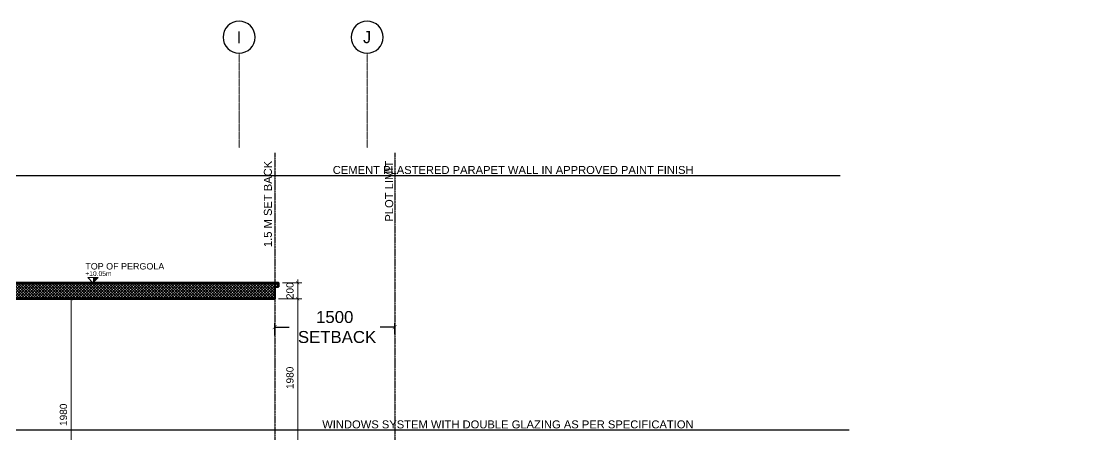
# Model space of a CAD drawing. Header units: centimetres. Extents: x -6122352 to 6876996, y -1694241 to 2592194.
# Drawn here: x 5556836 to 5570115, y -89557 to -84384 of the extents above; entities that cross this region are included whole.
import ezdxf
from ezdxf import colors
from ezdxf.entities.mleader import LeaderData, LeaderLine
from ezdxf.enums import TextEntityAlignment as Align
from ezdxf.math import Vec2, Vec3

# ---------------------------------------------------------------- set-up
doc = ezdxf.new("R2010")
doc.units = ezdxf.units.CM
doc.header["$MEASUREMENT"] = 0
doc.header["$PDMODE"] = 66
doc.header["$PDSIZE"] = 100
for name, pattern in [('23585-XR-AR-END-SECTION B$0$23585-AR-XR-GRID-4P$0$23288-XR-Unit GRIDS$0$CENTER2', [28.575, 19.05, -3.175, 3.175, -3.175]), ('23585-XR-AR-END-SECTION B$0$PHANTOM2', [31.75, 15.875, -3.175, 3.175, -3.175, 3.175, -3.175]), ('CENTER', [2, 1.25, -0.25, 0.25, -0.25])]:
    doc.linetypes.add(name, pattern=pattern)
doc.layers.get('Defpoints').update_dxf_attribs({"color": 255, "linetype": 'CENTER'})
for name, color, linetype, lineweight in [('23585-XR-AR-END-SECTION B$0$23585-AR-XR-GRID-4P$0$G-ANNO-GRID', 181, '23585-XR-AR-END-SECTION B$0$23585-AR-XR-GRID-4P$0$23288-XR-Unit GRIDS$0$CENTER2', 0), ('23585-XR-AR-END-SECTION B$0$23585-AR-XR-GRID-4P$0$G-ANNO-GRID-IDEN', 232, 'Continuous', 15), ('23585-XR-AR-END-SECTION B$0$A-ANNO-DIMS', 15, 'Continuous', 9), ('23585-XR-AR-END-SECTION B$0$A-ELSC-PATT', 8, 'Continuous', 5), ('23585-XR-AR-END-SECTION B$0$A-ELSC-STRC', 51, 'Continuous', 50), ('23585-XR-AR-END-SECTION B$0$ANNO-TEXT', 3, 'Continuous', 13), ('23585-XR-AR-END-SECTION B$0$AUDIT_D_250107163642-92', 15, 'Continuous', 9), ('23585-XR-AR-END-SECTION B$0$G-ANNO-TTLB', 6, 'Continuous', 5), ('23585-XR-AR-END-SECTION B$0$XR-END-SECTION-C$0$A-FLOOR', 11, 'Continuous', 9)]:
    doc.layers.add(name, color=color, linetype=linetype, lineweight=lineweight)
for name, color, linetype in [('23585-XR-AR-END-SECTION B$0$PLOT_SETBACK', 5, 'Continuous'), ('23585-XR-AR-END-SECTION B$0$XR-END-SECTION-C$0$A-GRID LABELS', 6, 'Continuous'), ('23585-XR-AR-END-SECTION B$0$XR-END-SECTION-C$0$A-WALL FINISH', 15, 'Continuous'), ('23585-XR-AR-END-SECTION B$0$XR-END-SECTION-C$0$TEXT', 3, 'Continuous'), ('23585-XR-AR-END-SECTION B$0$XR-END-SECTIONS$0$A-DIM', 15, 'Continuous')]:
    doc.layers.add(name, color=color, linetype=linetype)
doc.styles.add('23585-XR-AR-END-SECTION B$0$SDC-TEXT', font='arial.ttf')
doc.styles.add('23585-XR-AR-END-SECTION B$0$XR-ELEVATION-4 GRID$0$XR-10P-GRID$0$SDC-TEXT', font='arial.ttf')
doc.styles.add('23585-XR-AR-END-SECTION B$0$XR-END-SECTION-C$0$TXG-LSR', font='LSANS.TTF')
doc.dimstyles.new('23585-XR-AR-END-SECTION B$0$Copy of SDC_DIM', dxfattribs={"dimtxt": 1.5, "dimasz": 1, "dimexe": 1, "dimexo": 1, "dimgap": 1, "dimtad": 0, "dimdec": 0, "dimzin": 0, "dimdsep": 46, "dimtxsty": '23585-XR-AR-END-SECTION B$0$SDC-TEXT', "dimblk": '23585-XR-AR-END-SECTION B$0$_ArchTick', "dimcen": -1, "dimclrd": 256, "dimclre": 256, "dimclrt": 1, "dimaunit": 1, "dimadec": 0, "dimazin": 0, "dimtfac": 1, "dimtdec": 0, "dimtix": 1, "dimtmove": 2, "dimatfit": 3, "dimfxl": 1, "dimtolj": 1, "dimtzin": 0, "dimlwd": -1, "dimlwe": -1, "dimarcsym": 0})
doc.dimstyles.new('23585-XR-AR-END-SECTION B$0$XR-ELEVATION-4 GRID$0$XR-10P-GRID$0$SDC_DIM', dxfattribs={"dimtxt": 1.8, "dimasz": 0.8, "dimexe": 1, "dimexo": 1, "dimgap": 1, "dimtad": 1, "dimdec": 0, "dimzin": 0, "dimdsep": 46, "dimtxsty": '23585-XR-AR-END-SECTION B$0$XR-ELEVATION-4 GRID$0$XR-10P-GRID$0$SDC-TEXT', "dimblk": '23585-XR-AR-END-SECTION B$0$XR-ELEVATION-4 GRID$0$XR-10P-GRID$0$_ArchTick', "dimcen": -1, "dimclrd": 256, "dimclre": 256, "dimclrt": 3, "dimaunit": 1, "dimadec": 0, "dimazin": 0, "dimtfac": 1, "dimtdec": 0, "dimtix": 1, "dimtmove": 2, "dimatfit": 3, "dimfxl": 1, "dimtolj": 1, "dimtzin": 0, "dimlwd": -1, "dimlwe": -1, "dimarcsym": 0})

# ---------------------------------------------------------------- blocks, each defined once
blk = doc.blocks.new('23585-XR-AR-END-SECTION B$0$XR-END-SECTIONS$0$ARROW HEAD 1')
at = {"color": 8}
blk.add_line((0, 0), (-470, 0), dxfattribs=at)
at = {"color": 3, "const_width": 50}
blk.add_lwpolyline([(-319, -267), (0, 0), (-319, 267)], dxfattribs=at)
blk = doc.blocks.new('23585-XR-AR-END-SECTION B$0$XR-ELEVATION-4 GRID$0$XR-10P-GRID$0$_ArchTick')
at = {"color": 0, "linetype": 'ByBlock', "const_width": 0.15}
blk.add_lwpolyline([(-0.5, -0.5), (0.5, 0.5)], dxfattribs=at)
blk = doc.blocks.new('*D2428')
at = {"layer": '23585-XR-AR-END-SECTION B$0$AUDIT_D_250107163642-92', "transparency": 16777216}
for p, q in [((5560051, -87855), (5560341, -87855)), ((5560291, -89835), (5560291, -87855)), ((5559859, -89835), (5560341, -89835))]:
    blk.add_line(p, q, dxfattribs=at)
at = {"layer": 'Defpoints', "color": 0, "transparency": 16777216}
for p in [(5560001, -87855), (5560291, -87855), (5559809, -89835)]:
    blk.add_point(p, dxfattribs=at)
at = {"layer": '23585-XR-AR-END-SECTION B$0$AUDIT_D_250107163642-92', "transparency": 16777216, "xscale": 40, "yscale": 40, "zscale": 40}
for p, rotation in [((5560291, -87855), 90), ((5560291, -89835), 270)]:
    blk.add_blockref('23585-XR-AR-END-SECTION B$0$XR-ELEVATION-4 GRID$0$XR-10P-GRID$0$_ArchTick', p, dxfattribs=dict(at, rotation=rotation))
at = {"layer": '23585-XR-AR-END-SECTION B$0$AUDIT_D_250107163642-92', "color": 3, "transparency": 16777216, "insert": (5560195, -88845), "char_height": 90, "attachment_point": 5, "rotation": 90, "style": '23585-XR-AR-END-SECTION B$0$XR-ELEVATION-4 GRID$0$XR-10P-GRID$0$SDC-TEXT'}
blk.add_mtext('\\A1;1980', dxfattribs=at)
blk = doc.blocks.new('*D2429')
at = {"layer": '23585-XR-AR-END-SECTION B$0$AUDIT_D_250107163642-92', "transparency": 16777216}
for p, q in [((5560291, -87655), (5560291, -87615)), ((5560101, -87655), (5560341, -87655)), ((5560291, -87855), (5560291, -87655)), ((5560051, -87855), (5560341, -87855)), ((5560291, -87855), (5560291, -87895))]:
    blk.add_line(p, q, dxfattribs=at)
at = {"layer": 'Defpoints', "color": 0, "transparency": 16777216}
for p in [(5560051, -87655), (5560291, -87655), (5560001, -87855)]:
    blk.add_point(p, dxfattribs=at)
at = {"layer": '23585-XR-AR-END-SECTION B$0$AUDIT_D_250107163642-92', "transparency": 16777216, "xscale": 40, "yscale": 40, "zscale": 40}
for p, rotation in [((5560291, -87655), 270), ((5560291, -87855), 90)]:
    blk.add_blockref('23585-XR-AR-END-SECTION B$0$XR-ELEVATION-4 GRID$0$XR-10P-GRID$0$_ArchTick', p, dxfattribs=dict(at, rotation=rotation))
at = {"layer": '23585-XR-AR-END-SECTION B$0$AUDIT_D_250107163642-92', "color": 3, "transparency": 16777216, "insert": (5560195, -87755), "char_height": 90, "attachment_point": 5, "rotation": 90, "style": '23585-XR-AR-END-SECTION B$0$XR-ELEVATION-4 GRID$0$XR-10P-GRID$0$SDC-TEXT'}
blk.add_mtext('\\A1;200', dxfattribs=at)
blk = doc.blocks.new('*D2404')
at = {"layer": '23585-XR-AR-END-SECTION B$0$AUDIT_D_250107163642-92', "transparency": 16777216}
for p, q in [((5557460, -89835), (5557460, -87855)), ((5557510, -87855), (5557510, -87855)), ((5557254, -89835), (5557510, -89835))]:
    blk.add_line(p, q, dxfattribs=at)
at = {"layer": 'Defpoints', "color": 0, "transparency": 16777216}
for p in [(5557460, -87855), (5557460, -87855), (5557204, -89835)]:
    blk.add_point(p, dxfattribs=at)
at = {"layer": '23585-XR-AR-END-SECTION B$0$AUDIT_D_250107163642-92', "transparency": 16777216, "xscale": 40, "yscale": 40, "zscale": 40}
for p, rotation in [((5557460, -87855), 90), ((5557460, -89835), 270)]:
    blk.add_blockref('23585-XR-AR-END-SECTION B$0$XR-ELEVATION-4 GRID$0$XR-10P-GRID$0$_ArchTick', p, dxfattribs=dict(at, rotation=rotation))
at = {"layer": '23585-XR-AR-END-SECTION B$0$AUDIT_D_250107163642-92', "color": 3, "transparency": 16777216, "insert": (5557364, -89307), "char_height": 90, "attachment_point": 5, "rotation": 90, "style": '23585-XR-AR-END-SECTION B$0$XR-ELEVATION-4 GRID$0$XR-10P-GRID$0$SDC-TEXT'}
blk.add_mtext('\\A1;1980', dxfattribs=at)
blk = doc.blocks.new('23585-XR-AR-END-SECTION B$0$XR-TYPE 2-SECTION-A$0$LEVEL ELEV ANNOTATIVE')
for p, q in [((-1.6, 1.6), (1.6, 1.6)), ((0, 0), (-1.6, 1.6)), ((1.6, 1.6), (0, 0))]:
    blk.add_line(p, q)
at = {"color": 251}
blk.add_solid([(0, 1.6), (0, 1.6), (0, 0), (1.6, 1.6)], dxfattribs=at)
at = {"style": '23585-XR-AR-END-SECTION B$0$SDC-TEXT'}
blk.add_attdef('LEVEL', (-2.4, 7.1), '', height=2, rotation=0.0001, dxfattribs=at)
at = {"color": 4, "style": '23585-XR-AR-END-SECTION B$0$SDC-TEXT'}
for p in [(-2.4, 4.6), (-2.4, 2.1)]:
    blk.add_attdef('LEVEL', p, '', height=1.5, rotation=0.0001, dxfattribs=at)
blk = doc.blocks.new('23585-XR-AR-END-SECTION B$0$_ArchTick')
at = {"color": 0, "linetype": 'ByBlock', "const_width": 0.15}
blk.add_lwpolyline([(-0.5, -0.5), (0.5, 0.5)], dxfattribs=at)
blk = doc.blocks.new('*D2369')
at = {"layer": '23585-XR-AR-END-SECTION B$0$PLOT_SETBACK', "ltscale": 3, "transparency": 16777216}
for p, q in [((5560004, -88316), (5560004, -88160)), ((5561504, -88300), (5561504, -88160)), ((5560004, -88210), (5560186, -88210)), ((5561504, -88210), (5561322, -88210))]:
    blk.add_line(p, q, dxfattribs=at)
at = {"layer": 'Defpoints', "color": 0, "ltscale": 3, "transparency": 16777216}
for p in [(5560004, -88210), (5560004, -88366), (5561504, -88350)]:
    blk.add_point(p, dxfattribs=at)
at = {"layer": '23585-XR-AR-END-SECTION B$0$PLOT_SETBACK', "ltscale": 3, "transparency": 16777216, "xscale": 50, "yscale": 50, "zscale": 50, "rotation": 180}
blk.add_blockref('23585-XR-AR-END-SECTION B$0$_ArchTick', (5560004, -88210), dxfattribs=at)
at = {"layer": '23585-XR-AR-END-SECTION B$0$PLOT_SETBACK', "ltscale": 3, "transparency": 16777216, "xscale": 50, "yscale": 50, "zscale": 50}
blk.add_blockref('23585-XR-AR-END-SECTION B$0$_ArchTick', (5561504, -88210), dxfattribs=at)
at = {"layer": '23585-XR-AR-END-SECTION B$0$PLOT_SETBACK', "color": 1, "ltscale": 3, "true_color": 0xff0000, "transparency": 16777216, "insert": (5560754, -88210), "char_height": 150, "width": 1576.26, "attachment_point": 5, "style": '23585-XR-AR-END-SECTION B$0$SDC-TEXT'}
blk.add_mtext('\\A1;1500\\P SETBACK ', dxfattribs=at)
blk = doc.blocks.new('23585-XR-AR-END-SECTION B$0$XR-END-SECTION-C$0$GRID BALOON')
at = {"layer": '23585-XR-AR-END-SECTION B$0$XR-END-SECTION-C$0$A-GRID LABELS'}
blk.add_circle((0, 4), 4, dxfattribs=at)
at = {"layer": '23585-XR-AR-END-SECTION B$0$XR-END-SECTION-C$0$TEXT', "color": 7, "style": '23585-XR-AR-END-SECTION B$0$XR-END-SECTION-C$0$TXG-LSR', "width": 0.8}
blk.add_attdef('GRID', text='', height=4, dxfattribs=at).set_placement((0, 4), align=Align.MIDDLE)

msp = doc.modelspace()

# ---------------------------------------------------------------- hatches: boundary and pattern name
at = {"layer": '23585-XR-AR-END-SECTION B$0$A-ELSC-PATT'}
h = msp.add_hatch(dxfattribs=at)
h.set_pattern_fill('ANSI37', color=256, scale=200)
h.set_pattern_definition([(45, (5509360.354, -97779.834), (-17.67767, 17.67767), []), (135, (5509360.354, -97779.834), (-17.67767, -17.67767), [])])
h.paths.add_polyline_path([(5547553.80998, -87654.83982), (5547553.83918, -86254.69126), (5547403.82577, -86254.69372), (5547403.81919, -87654.85867), (5547403.85503, -87854.83475), (5560000.59758, -87854.79129), (5560000.60665, -87704.87902), (5560050.60659, -87704.87868), (5560050.60659, -87654.83609), (5553743.84826, -87654.84104), (5553743.84826, -86254.84212), (5553594.63983, -86254.69125), (5553593.85452, -87654.83236)])

# ---------------------------------------------------------------- linework, layer by layer
at = {"layer": '23585-XR-AR-END-SECTION B$0$23585-AR-XR-GRID-4P$0$G-ANNO-GRID', "ltscale": 0.5}
for p, q in [((5559559.08861, -84784.14028), (5559559.08904, -85969.59485)), ((5561158.9085, -84784.14028), (5561158.90893, -85969.59485))]:
    msp.add_line(p, q, dxfattribs=at)
at = {"layer": '23585-XR-AR-END-SECTION B$0$A-ELSC-STRC'}
msp.add_lwpolyline([(5547403.89077, -87854.83422), (5560003.83021, -87854.83422), (5560003.82725, -87704.87937), (5560050.60659, -87704.87868), (5560050.60659, -87654.83609), (5560000.58857, -87654.83609), (5553743.84826, -87654.83609), (5553743.84826, -86254.83609)], dxfattribs=at)
at = {"layer": '23585-XR-AR-END-SECTION B$0$G-ANNO-TTLB', "linetype": '23585-XR-AR-END-SECTION B$0$PHANTOM2', "lineweight": 30}
for p, q in [((5560003.8393, -86029.82417), (5560003.8393, -99470.80349)), ((5561503.8393, -86029.82417), (5561503.8393, -99470.80349))]:
    msp.add_line(p, q, dxfattribs=at)
at = {"layer": '23585-XR-AR-END-SECTION B$0$XR-END-SECTION-C$0$A-FLOOR', "ltscale": 5}
for p, q in [((5560050.60659, -87654.83609), (5553743.84826, -87654.83609)), ((5560050.60659, -87694.87862), (5560050.60659, -87664.87902))]:
    msp.add_line(p, q, dxfattribs=at)
at = {"layer": '23585-XR-AR-END-SECTION B$0$XR-END-SECTION-C$0$A-WALL FINISH'}
msp.add_line((5560013.83021, -87864.56607), (5553743.84826, -87864.83422), dxfattribs=at)

# ---------------------------------------------------------------- block references
at = {"layer": '23585-XR-AR-END-SECTION B$0$23585-AR-XR-GRID-4P$0$G-ANNO-GRID-IDEN'}
ref = msp.add_blockref('23585-XR-AR-END-SECTION B$0$XR-END-SECTION-C$0$GRID BALOON', (5559559.08897, -84784.14028), dxfattribs=dict(at, xscale=-49.99999999999999, yscale=49.99999999999999, zscale=49.99999999999999, rotation=0.1026132110512456))
ref.add_attrib('GRID', 'I', dxfattribs={"layer": '23585-XR-AR-END-SECTION B$0$XR-END-SECTION-C$0$TEXT', "color": 7, "height": 150, "style": '23585-XR-AR-END-SECTION B$0$XR-END-SECTION-C$0$TXG-LSR'}).set_placement((5559558.73078, -84584.1406), align=Align.MIDDLE)
ref = msp.add_blockref('23585-XR-AR-END-SECTION B$0$XR-END-SECTION-C$0$GRID BALOON', (5561158.90886, -84784.14028), dxfattribs=dict(at, xscale=-49.99999999999999, yscale=49.99999999999999, zscale=49.99999999999999, rotation=0.1026132110512456))
ref.add_attrib('GRID', 'J', dxfattribs={"layer": '23585-XR-AR-END-SECTION B$0$XR-END-SECTION-C$0$TEXT', "color": 7, "height": 150, "style": '23585-XR-AR-END-SECTION B$0$XR-END-SECTION-C$0$TXG-LSR'}).set_placement((5561158.55067, -84584.1406), align=Align.MIDDLE)
at = {"layer": '23585-XR-AR-END-SECTION B$0$ANNO-TEXT', "color": 3}
ref = msp.add_blockref('23585-XR-AR-END-SECTION B$0$XR-TYPE 2-SECTION-A$0$LEVEL ELEV ANNOTATIVE', (5557732.89228, -87654.83698), dxfattribs=dict(at, xscale=40, yscale=40, zscale=40))
ref.add_attrib('LEVEL', 'TOP OF PERGOLA', (5557636.89195, -87489.42813), dxfattribs={"layer": '0', "height": 80, "rotation": 0.000124181, "style": '23585-XR-AR-END-SECTION B$0$SDC-TEXT'})
ref.add_attrib('LEVEL', '+10.05m', (5557636.8912, -87570.83684), dxfattribs={"layer": '0', "color": 4, "height": 60, "rotation": 0.000124181, "style": '23585-XR-AR-END-SECTION B$0$SDC-TEXT'})

# ---------------------------------------------------------------- texts
at = {"layer": '23585-XR-AR-END-SECTION B$0$A-ANNO-DIMS', "color": 3, "ltscale": 0.5, "char_height": 100, "width": 4767.198225, "attachment_point": 3, "rotation": 90.000000077, "style": '23585-XR-AR-END-SECTION B$0$SDC-TEXT'}
for s, insert in [('1.5 M SET BACK', (5559868.62128, -86129.96578)), ('PLOT LIMIT', (5561384.21044, -86129.96578))]:
    msp.add_mtext(s, dxfattribs=dict(at, insert=insert))

# ---------------------------------------------------------------- dimensions: what is measured, and where the dimension line sits
at = {"layer": '23585-XR-AR-END-SECTION B$0$AUDIT_D_250107163642-92'}
for base, p1, p2, picture, middle in [((5560291.24771, -87654.83609), (5560000.59758, -87854.79129), (5560050.60659, -87654.83609), '*D2429', (5560195.29614, -87754.81369)), ((5560291.24771, -87854.79129), (5559809.0702, -89834.83737), (5560000.59758, -87854.79129), '*D2428', (5560195.29614, -88844.81433))]:
    dim = msp.add_linear_dim(base=base, p1=p1, p2=p2, angle=90, dimstyle='23585-XR-AR-END-SECTION B$0$XR-ELEVATION-4 GRID$0$XR-10P-GRID$0$SDC_DIM', dxfattribs=at)
    dim.commit()
    dim.dimension.update_dxf_attribs({"geometry": picture, "text_midpoint": middle})
dim = msp.add_linear_dim(base=(5557459.54834, -87854.789), p1=(5557203.51188, -89834.83737), p2=(5557459.54834, -87854.789), angle=90, dimstyle='23585-XR-AR-END-SECTION B$0$XR-ELEVATION-4 GRID$0$XR-10P-GRID$0$SDC_DIM', dxfattribs=at)
dim.commit()
dim.dimension.update_dxf_attribs({"geometry": '*D2404', "text_midpoint": (5557363.59677, -89307.35857), "dimtype": 160})
at = {"layer": '23585-XR-AR-END-SECTION B$0$PLOT_SETBACK', "ltscale": 3}
dim = msp.add_linear_dim(base=(5560003.8393, -88210.43998), p1=(5561503.8393, -88350.4307), p2=(5560003.8393, -88365.92995), text='<>\\P SETBACK ', dimstyle='23585-XR-AR-END-SECTION B$0$Copy of SDC_DIM', override={"dimtxt": 3}, dxfattribs=at)
dim.commit()
dim.dimension.update_dxf_attribs({"geometry": '*D2369', "text_midpoint": (5560753.8393, -88210.43998)})

# ---------------------------------------------------------------- leaders
at = {"layer": '23585-XR-AR-END-SECTION B$0$XR-END-SECTIONS$0$A-DIM'}
ml = msp.add_multileader_mtext('Standard', dxfattribs=at)
ml.set_content('{\\fHelvetica|b0|i0|c0|p2;50mm thick GRC coping to to parapet}', color=3, style='23585-XR-AR-END-SECTION B$0$SDC-TEXT')
ml.set_leader_properties()
ml.set_arrow_properties(name='23585-XR-AR-END-SECTION B$0$XR-END-SECTIONS$0$ARROW HEAD 1')
ml.build(insert=Vec2(0, 0))
ml.multileader.update_dxf_attribs({"text_left_attachment_type": 6, "text_right_attachment_type": 6, "dogleg_length": 3.87437, "arrow_head_size": 0.1, "scale": 50})
ctx = ml.context
ctx.base_point, ctx.scale, ctx.char_height, ctx.arrow_head_size, ctx.landing_gap_size, ctx.plane_origin, ctx.plane_x_axis, ctx.plane_y_axis = Vec3(5545556.39057, -85967.31077), 50, 100, 0.1, 50, Vec3(5546045.84514, -86907.47129), Vec3(1, 0.0000000013), Vec3(-0.0000000013, 1)
ctx.left_attachment, ctx.right_attachment = 6, 6
notes = []
notes.append((ctx, [(0, (1, 1, 0), (5547469.15684, -85967.31076), (-1, -0.0000000013), 193.71864, [(1, [(5547466.32813, -86209.8356)], 0, [])])]))
ctx.mtext.insert, ctx.mtext.text_direction, ctx.mtext.rotation, ctx.mtext.width, ctx.mtext.defined_height, ctx.mtext.flow_direction = Vec3(5545606.39057, -85833.97743), Vec3(1, 0.0000000013), 0.0000000013, 1762.8008081, 363.89824, 5
ml = msp.add_multileader_mtext('Standard', dxfattribs=at)
ml.set_content('ROOF FINISHES REFER TO SHEET NO. (23585-GN-205-MISC. DETAILS-06) ', color=3, style='23585-XR-AR-END-SECTION B$0$SDC-TEXT')
ml.set_leader_properties()
ml.set_arrow_properties(name='23585-XR-AR-END-SECTION B$0$XR-END-SECTIONS$0$ARROW HEAD 1')
ml.build(insert=Vec2(0, 0))
ml.multileader.update_dxf_attribs({"text_left_attachment_type": 6, "text_right_attachment_type": 6, "dogleg_length": 56.75624, "arrow_head_size": 0.1, "scale": 50})
ctx = ml.context
ctx.base_point, ctx.scale, ctx.char_height, ctx.arrow_head_size, ctx.landing_gap_size, ctx.plane_origin, ctx.plane_x_axis, ctx.plane_y_axis = Vec3(5550250.16431, -86033.59451), 50, 100, 0.1, 50, Vec3(5551183.23942, -87052.09277), Vec3(1, -0.0000000013), Vec3(0.0000000013, 1)
ctx.left_attachment, ctx.right_attachment = 6, 6
notes.append((ctx, [(0, (1, 1, 0), (5550056.44567, -86033.59451), (1, -0.0000000013), 193.71864, [(1, [(5550056.44567, -87404.83609)], 0, [])])]))
ctx.mtext.insert, ctx.mtext.text_direction, ctx.mtext.rotation, ctx.mtext.width, ctx.mtext.flow_direction = Vec3(5550300.16431, -85904.19478), Vec3(1, -0.0000000013), 6.2831853058, 2598.2309608, 5
ml = msp.add_multileader_mtext('Standard', dxfattribs=at)
ml.set_content('CEMENT PLASTERED PARAPET WALL IN APPROVED PAINT FINISH', color=3, style='23585-XR-AR-END-SECTION B$0$SDC-TEXT')
ml.set_leader_properties()
ml.set_arrow_properties(name='23585-XR-AR-END-SECTION B$0$XR-END-SECTIONS$0$ARROW HEAD 1')
ml.build(insert=Vec2(0, 0))
ml.multileader.update_dxf_attribs({"text_left_attachment_type": 6, "text_right_attachment_type": 6, "dogleg_length": 1, "arrow_head_size": 0.1, "scale": 50})
ctx = ml.context
ctx.base_point, ctx.scale, ctx.char_height, ctx.arrow_head_size, ctx.landing_gap_size, ctx.plane_origin, ctx.plane_x_axis, ctx.plane_y_axis = Vec3(5562881.20047, -86314.51611), 50, 100, 0.1, 50, Vec3(5561448.12137, -85039.11965), Vec3(1, 0.0000000013), Vec3(-0.0000000013, 1)
ctx.left_attachment, ctx.right_attachment, ctx.text_align_type = 6, 6, 2
notes.append((ctx, [(0, (1, 1, 0), (5560986.38435, -86314.51611), (1, 0.0000000013), 1894.81612, [(1, [(5553743.84826, -86314.51611)], 0, [])])]))
ctx.mtext.insert, ctx.mtext.text_direction, ctx.mtext.rotation, ctx.mtext.width, ctx.mtext.alignment, ctx.mtext.flow_direction = Vec3(5565239.24958, -86194.51611), Vec3(1, 0.0000000013), 0.0000000013, 2346.735986, 3, 5
ml = msp.add_multileader_mtext('Standard', dxfattribs=at)
ml.set_content('WINDOWS SYSTEM WITH DOUBLE GLAZING AS PER SPECIFICATION', color=3, style='23585-XR-AR-END-SECTION B$0$SDC-TEXT')
ml.set_leader_properties()
ml.set_arrow_properties(name='23585-XR-AR-END-SECTION B$0$XR-END-SECTIONS$0$ARROW HEAD 1')
ml.build(insert=Vec2(0, 0))
ml.multileader.update_dxf_attribs({"text_left_attachment_type": 6, "text_right_attachment_type": 6, "dogleg_length": 1, "arrow_head_size": 0.1, "scale": 50})
ctx = ml.context
ctx.base_point, ctx.scale, ctx.char_height, ctx.arrow_head_size, ctx.landing_gap_size, ctx.plane_origin, ctx.plane_x_axis, ctx.plane_y_axis = Vec3(5562870.08178, -89497.38468), 50, 100, 0.1, 50, Vec3(5561524.18676, -90517.229), Vec3(1, -0.0000000013), Vec3(0.0000000013, 1)
ctx.left_attachment, ctx.right_attachment, ctx.text_align_type = 6, 6, 2
notes.append((ctx, [(0, (1, 1, 0), (5560417.26551, -89497.38468), (1, -0.0000000013), 2452.81627, [(1, [(5553743.85551, -89497.38468)], 0, [])])]))
ctx.mtext.insert, ctx.mtext.text_direction, ctx.mtext.rotation, ctx.mtext.width, ctx.mtext.alignment, ctx.mtext.flow_direction = Vec3(5565239.24958, -89377.38469), Vec3(1, -0.0000000013), 6.2831853058, 2600.6829877, 3, 5
for ctx, leaders in notes:
    for number, flags, end, landing, length, lines in leaders:
        leader = LeaderData()
        leader.index, (leader.has_last_leader_line, leader.has_dogleg_vector, leader.attachment_direction) = number, flags
        leader.last_leader_point, leader.dogleg_vector, leader.dogleg_length = Vec3(end), Vec3(landing), length
        for number, points, colour, breaks in lines:
            line = LeaderLine()
            line.index, line.vertices, line.color, line.breaks = number, Vec3.list(points), colors.encode_raw_color(colour), breaks
            leader.lines.append(line)
        ctx.leaders.append(leader)

doc.saveas('drawing.dxf')
